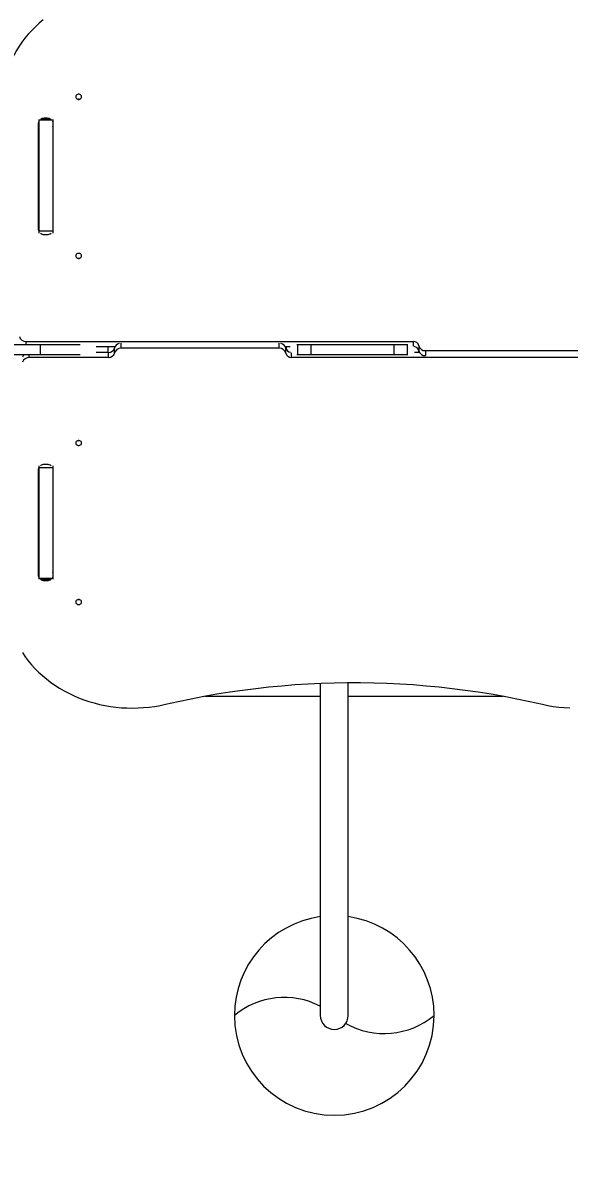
# Model space of a CAD drawing. Header units: millimetres. Extents: x -6398 to 6402, y -5787 to 4580.
# Drawn here: x 847 to 1669, y -2273 to -572 of the extents above; entities that cross this region are included whole.
import ezdxf

# ---------------------------------------------------------------- set-up
doc = ezdxf.new("R2010")
doc.units = ezdxf.units.MM
doc.layers.add('DIKOM_РАЗМЕР_ЗОНА', color=7, linetype='Continuous')
doc.layers.add('DIKOM_РАЗМЕР_ОБЪЕКТА', color=7, linetype='Continuous')
doc.styles.add('style1', font='arial.ttf', dxfattribs={"width": 0.8})
doc.dimstyles.new('1-50', dxfattribs={"dimtxt": 300, "dimasz": 200, "dimexe": 100, "dimexo": 0, "dimgap": 100, "dimtad": 1, "dimtxsty": 'style1', "dimcen": 200, "dimclrd": 7, "dimclre": 7, "dimclrt": 7, "dimadec": 1, "dimazin": 2, "dimtfac": 1, "dimtmove": 0, "dimatfit": 2, "dimfxl": 0, "dimlwd": 25, "dimlwe": 18, "dimarcsym": 0})

# ---------------------------------------------------------------- blocks, each defined once
blk = doc.blocks.new('*D11')
at = {"layer": 'Defpoints', "color": 0, "transparency": 16777216}
for p in [(4404.6, 1023.7), (-3518.4, -1364.8), (4404.6, -3858.3)]:
    blk.add_point(p, dxfattribs=at)
at = {"layer": 'DIKOM_РАЗМЕР_ОБЪЕКТА', "color": 7, "lineweight": 18, "transparency": 16777216}
for p, q in [((4404.6, 1023.7), (4404.6, -3958.3)), ((-3518.4, -1364.8), (-3518.4, -3958.3))]:
    blk.add_line(p, q, dxfattribs=at)
at = {"layer": 'DIKOM_РАЗМЕР_ОБЪЕКТА', "color": 7, "lineweight": 25, "transparency": 16777216}
blk.add_line((-3318.4, -3858.3), (4204.6, -3858.3), dxfattribs=at)
at = {"layer": 'DIKOM_РАЗМЕР_ОБЪЕКТА', "color": 7, "transparency": 16777216}
for points in [[(-3318.4, -3824.9), (-3318.4, -3891.6), (-3518.4, -3858.3)], [(4204.6, -3824.9), (4204.6, -3891.6), (4404.6, -3858.3)]]:
    blk.add_solid(points, dxfattribs=at)
at = {"layer": 'DIKOM_РАЗМЕР_ОБЪЕКТА', "color": 7, "transparency": 16777216, "insert": (326.4, -3605.1), "char_height": 300, "attachment_point": 5, "style": 'style1'}
blk.add_mtext('7900', dxfattribs=at)
blk = doc.blocks.new('*D13')
at = {"layer": 'Defpoints', "color": 0, "transparency": 16777216}
for p in [(6402.1, 1335.2), (-5518.4, -1066.4), (6402.1, -5686.9)]:
    blk.add_point(p, dxfattribs=at)
at = {"layer": 'DIKOM_РАЗМЕР_ЗОНА', "color": 7, "lineweight": 18, "transparency": 16777216}
for p, q in [((6402.1, 1335.2), (6402.1, -5786.9)), ((-5518.4, -1066.4), (-5518.4, -5786.9))]:
    blk.add_line(p, q, dxfattribs=at)
at = {"layer": 'DIKOM_РАЗМЕР_ЗОНА', "color": 7, "lineweight": 25, "transparency": 16777216}
blk.add_line((-5318.4, -5686.9), (6202.1, -5686.9), dxfattribs=at)
at = {"layer": 'DIKOM_РАЗМЕР_ЗОНА', "color": 7, "transparency": 16777216}
for points in [[(-5318.4, -5653.5), (-5318.4, -5720.2), (-5518.4, -5686.9)], [(6202.1, -5653.5), (6202.1, -5720.2), (6402.1, -5686.9)]]:
    blk.add_solid(points, dxfattribs=at)
at = {"layer": 'DIKOM_РАЗМЕР_ЗОНА', "color": 7, "transparency": 16777216, "insert": (717.6, -5433.7), "char_height": 300, "attachment_point": 5, "style": 'style1'}
blk.add_mtext('11900', dxfattribs=at)

msp = doc.modelspace()

# ---------------------------------------------------------------- linework, layer by layer
at = {"color": 7, "linetype": 'Continuous', "lineweight": 15}
for p, q in [((870.923, -723.229), (870.923, -882.144)), ((871.673, -717.332), (871.673, -718.402)), ((892.673, -718.402), (871.673, -718.402)), ((871.673, -718.402), (871.673, -885.134)), ((889.762, -717.289), (874.584, -717.289)), ((884.423, -715.434), (879.923, -715.434)), ((879.923, -715.434), (879.923, -717.289)), ((884.423, -715.434), (884.423, -717.289)), ((892.673, -717.332), (892.673, -718.402)), ((892.673, -718.402), (892.673, -885.134)), ((892.673, -728.675), (893.105, -728.675)), ((893.423, -882.144), (893.423, -723.229)), ((871.673, -733.783), (870.923, -733.783)), ((893.423, -733.783), (892.673, -733.783)), ((892.673, -885.134), (871.673, -885.134)), ((871.673, -885.134), (871.673, -888.189)), ((879.923, -889.938), (884.423, -889.938)), ((892.673, -885.134), (892.673, -888.189)), ((852.37, -1050.78), (1433.83, -1050.778)), ((852.37, -1050.78), (852.37, -1055.289)), ((995.316, -1060.952), (995.316, -1053.558)), ((1232.754, -1060.952), (1232.754, -1053.558)), ((1433.83, -1050.778), (1433.83, -1057.859)), ((792.401, -1055.289), (873.576, -1055.289)), ((792.401, -1070.289), (873.576, -1070.289)), ((857.329, -1074.808), (857.329, -1070.289)), ((873.576, -1055.289), (873.576, -1070.289)), ((873.576, -1055.289), (933.893, -1055.289)), ((873.576, -1070.289), (933.973, -1070.289)), ((957.813, -1058.28), (986.348, -1058.28)), ((976.554, -1067.308), (957.865, -1067.308)), ((975.374, -1058.28), (975.374, -1067.308)), ((976.554, -1074.808), (976.554, -1067.308)), ((985.441, -1068.245), (985.441, -1060.745)), ((1232.754, -1060.952), (995.316, -1060.952)), ((1241.721, -1058.279), (1249.396, -1058.279)), ((1242.629, -1068.245), (1242.629, -1060.745)), ((1243.143, -1058.279), (1243.143, -1062.372)), ((1251.516, -1074.808), (1251.516, -1067.73)), ((1259.116, -1070.289), (1260.233, -1070.289)), ((1259.143, -1055.289), (1260.233, -1055.289)), ((1260.233, -1055.289), (1260.233, -1070.289)), ((1260.233, -1055.289), (1280.277, -1055.289)), ((1260.233, -1070.289), (1280.277, -1070.289)), ((1280.277, -1055.289), (1280.277, -1070.289)), ((1280.277, -1055.289), (1405.069, -1055.289)), ((1280.277, -1070.289), (1405.069, -1070.289)), ((1405.069, -1055.289), (1405.069, -1070.289)), ((1405.069, -1055.289), (1425.113, -1055.289)), ((1405.069, -1070.289), (1425.113, -1070.289)), ((1425.113, -1055.289), (1425.113, -1070.289)), ((1425.113, -1055.289), (1426.204, -1055.289)), ((1425.113, -1070.289), (1426.228, -1070.289)), ((1443.625, -1067.307), (1435.969, -1067.307)), ((1442.203, -1063.214), (1442.203, -1067.307)), ((1442.717, -1057.341), (1442.717, -1064.841)), ((1452.592, -1064.634), (1690.03, -1064.634)), ((1452.592, -1064.634), (1452.592, -1072.032)), ((976.554, -1074.808), (857.329, -1074.808)), ((1832.976, -1074.806), (1251.516, -1074.808)), ((871.673, -1237.542), (871.673, -1240.795)), ((892.673, -1240.795), (871.673, -1240.795)), ((871.673, -1240.795), (871.673, -1407.187)), ((884.423, -1235.648), (879.923, -1235.648)), ((892.673, -1237.542), (892.673, -1240.795)), ((892.673, -1240.795), (892.673, -1407.187)), ((870.923, -1243.442), (870.923, -1402.358)), ((893.423, -1402.358), (893.423, -1243.442)), ((870.923, -1391.783), (871.673, -1391.783)), ((892.673, -1391.783), (893.423, -1391.783)), ((892.673, -1407.187), (871.673, -1407.187)), ((871.673, -1407.187), (871.673, -1408.258)), ((874.584, -1408.3), (889.762, -1408.3)), ((879.923, -1410.152), (879.923, -1408.3)), ((879.923, -1410.152), (884.423, -1410.152)), ((884.423, -1410.152), (884.423, -1408.3)), ((893.105, -1396.911), (892.673, -1396.911)), ((892.673, -1407.187), (892.673, -1408.258)), ((1294.53, -1564.537), (1294.53, -2063.737)), ((1336.53, -2063.737), (1336.53, -1564.537)), ((1121.121, -1583.737), (1294.53, -1583.737)), ((1336.53, -1583.737), (1569.185, -1583.737))]:
    msp.add_line(p, q, dxfattribs=at)
at = {"color": 7, "linetype": 'Continuous', "lineweight": 15, "flags": 128}
for points in [[(878.275, -567.573), (872.267, -572.608), (866.521, -577.866), (861.047, -583.339), (855.857, -589.015), (850.96, -594.882), (846.366, -600.931), (842.083, -607.149), (838.12, -613.524), (834.486, -620.044), (831.185, -626.696), (828.226, -633.467), (825.614, -640.345), (823.353, -647.315)], [(936.073, -683.175), (935.895, -682.101), (935.375, -681.115), (934.554, -680.295), (933.501, -679.709), (932.299, -679.403), (931.047, -679.403), (929.845, -679.709), (928.792, -680.295), (927.971, -681.115), (927.451, -682.101), (927.273, -683.175), (927.451, -684.249), (927.971, -685.235), (928.792, -686.055), (929.845, -686.641), (931.047, -686.947), (932.299, -686.947), (933.501, -686.641), (934.554, -686.055), (935.375, -685.235), (935.895, -684.249), (936.073, -683.175)], [(936.073, -922.198), (935.895, -921.124), (935.375, -920.138), (934.554, -919.318), (933.501, -918.732), (932.299, -918.426), (931.047, -918.426), (929.845, -918.732), (928.792, -919.318), (927.971, -920.138), (927.451, -921.124), (927.273, -922.198), (927.451, -923.271), (927.971, -924.258), (928.792, -925.078), (929.845, -925.664), (931.047, -925.97), (932.299, -925.97), (933.501, -925.664), (934.554, -925.078), (935.375, -924.258), (935.895, -923.271), (936.073, -922.198)], [(927.273, -1203.388), (927.451, -1204.462), (927.971, -1205.448), (928.792, -1206.268), (929.845, -1206.854), (931.047, -1207.16), (932.299, -1207.16), (933.501, -1206.854), (934.554, -1206.268), (935.375, -1205.448), (935.895, -1204.462), (936.073, -1203.388), (935.895, -1202.315), (935.375, -1201.328), (934.554, -1200.508), (933.501, -1199.922), (932.299, -1199.617), (931.047, -1199.617), (929.845, -1199.922), (928.792, -1200.508), (927.971, -1201.328), (927.451, -1202.315), (927.273, -1203.388)], [(927.273, -1442.411), (927.451, -1443.485), (927.971, -1444.471), (928.792, -1445.291), (929.845, -1445.877), (931.047, -1446.183), (932.299, -1446.183), (933.501, -1445.877), (934.554, -1445.291), (935.375, -1444.471), (935.895, -1443.485), (936.073, -1442.411), (935.895, -1441.338), (935.375, -1440.351), (934.554, -1439.531), (933.501, -1438.945), (932.299, -1438.64), (931.047, -1438.64), (929.845, -1438.945), (928.792, -1439.531), (927.971, -1440.351), (927.451, -1441.338), (927.273, -1442.411)], [(847.043, -1518.437), (851.325, -1524.655), (855.919, -1530.704), (860.816, -1536.572), (866.007, -1542.247), (871.48, -1547.72), (877.226, -1552.978), (883.234, -1558.013), (889.492, -1562.814), (895.988, -1567.372), (902.708, -1571.678), (909.641, -1575.723), (916.773, -1579.501), (924.09, -1583.003), (931.577, -1586.224), (939.221, -1589.155), (947.007, -1591.793), (954.918, -1594.132), (962.941, -1596.167), (971.06, -1597.894), (979.258, -1599.311), (987.521, -1600.414), (995.831, -1601.2), (1004.174, -1601.67), (1012.532, -1601.821), (1020.89, -1601.654), (1029.231, -1601.168), (1037.54, -1600.366), (1045.799, -1599.247), (1053.994, -1597.815), (1062.108, -1596.072)], [(1062.108, -1596.072), (1081.215, -1591.741), (1100.41, -1587.713), (1119.688, -1583.99), (1139.04, -1580.573), (1158.461, -1577.463), (1177.945, -1574.661), (1197.485, -1572.168), (1217.074, -1569.985), (1236.706, -1568.112), (1256.374, -1566.55), (1276.072, -1565.3), (1295.793, -1564.363), (1315.53, -1563.737), (1335.277, -1563.425), (1355.028, -1563.425), (1374.775, -1563.737), (1394.513, -1564.363), (1414.234, -1565.3), (1433.932, -1566.55), (1453.6, -1568.112), (1473.232, -1569.985), (1492.821, -1572.168), (1512.36, -1574.661), (1531.844, -1577.463), (1551.266, -1580.573), (1570.618, -1583.99), (1589.895, -1587.713), (1609.09, -1591.741), (1628.197, -1596.072)], [(1628.197, -1596.072), (1636.312, -1597.815), (1644.506, -1599.247), (1652.766, -1600.366), (1661.075, -1601.168), (1669.416, -1601.654)]]:
    msp.add_lwpolyline(points, dxfattribs=at)
at = {"color": 7, "linetype": 'Continuous', "lineweight": 15}
for centre, radius, start, end in [((931.673, -691.929), 5.065, 81.130423, 98.869577), ((877.88, -723.256), 6.957, 153.149026, 179.775596), ((877.881, -730.756), 6.958, 153.150468, 179.774278), ((879.839, -725.25), 9.816, 89.509181, 126.232132), ((884.507, -725.25), 9.816, 53.767867, 90.490652), ((886.463, -723.257), 6.96, 0.229631, 26.844711), ((886.463, -730.757), 6.961, 0.230949, 26.843268), ((877.88, -882.117), 6.958, 180.225611, 206.849654), ((886.463, -882.116), 6.96, 333.156609, 359.769162), ((879.844, -880.094), 9.845, 235.3085, 270.459524), ((884.502, -880.094), 9.845, 269.540644, 304.691501), ((931.673, -930.951), 5.063, 81.127415, 98.872585), ((931.673, -930.955), 5.065, 81.245419, 98.754581), ((851.877, -1041.113), 9.68, 194.350506, 272.913892), ((994.393, -1062.78), 9.18, 101.094631, 167.193036), ((1233.519, -1062.942), 9.371, 13.562265, 78.192153), ((1434.275, -1059.474), 8.707, 14.175786, 92.929179), ((855.591, -1076.206), 8.294, 134.480015, 168.665833), ((976.999, -1058.612), 8.707, 267.07098, 345.824317), ((976.999, -1066.112), 8.707, 267.071164, 345.824133), ((994.821, -1070.614), 9.675, 87.071125, 165.824326), ((1233.249, -1070.614), 9.675, 14.175787, 92.928915), ((1250.753, -1058.879), 8.335, 192.935968, 262.648594), ((1251.071, -1066.112), 8.707, 194.175858, 272.929107), ((1434.592, -1066.708), 8.337, 12.938656, 82.733226), ((1452.097, -1054.972), 9.675, 194.175877, 272.928937), ((1452.097, -1062.472), 9.675, 194.175851, 272.928851), ((856.837, -1084.476), 9.68, 87.086362, 165.649517), ((931.673, -1194.635), 5.064, 261.127481, 278.872519), ((877.88, -1243.469), 6.958, 153.150353, 179.774269), ((879.839, -1245.464), 9.816, 89.51004, 126.192487), ((884.507, -1245.464), 9.816, 53.807511, 90.489792), ((886.463, -1243.47), 6.96, 0.230958, 26.843383), ((877.881, -1394.83), 6.958, 180.225712, 206.849417), ((877.881, -1402.33), 6.958, 180.225712, 206.849417), ((879.839, -1400.336), 9.817, 233.808062, 270.489937), ((884.507, -1400.336), 9.817, 269.510231, 306.19194), ((886.462, -1394.83), 6.961, 333.156847, 359.769061), ((886.462, -1402.33), 6.961, 333.156847, 359.769061), ((931.673, -1433.651), 5.071, 261.13951, 278.86049), ((1315.53, -2063.737), 150, 98.047846, 180), ((1315.53, -2063.737), 150, 0, 81.952154), ((1240.53, -2153.977), 117.338, 62.599456, 129.730558), ((1315.53, -2063.737), 150, 180, 0), ((1315.53, -2063.737), 21, 180, 0), ((1315.53, -2063.737), 21, 180, 270), ((1315.53, -2063.737), 21, 270, 0), ((1390.53, -1973.497), 117.338, 240.537394, 309.730558)]:
    msp.add_arc(centre, radius, start, end, dxfattribs=at)

# ---------------------------------------------------------------- dimensions: what is measured, and where the dimension line sits
at = {"layer": 'DIKOM_РАЗМЕР_ЗОНА'}
dim = msp.add_linear_dim(base=(6402.144, -5686.871), p1=(-5518.435, -1066.365), p2=(6402.144, 1335.217), text='11900', dimstyle='1-50', dxfattribs=at)
dim.commit()
dim.dimension.update_dxf_attribs({"geometry": '*D13', "text_midpoint": (717.581, -5686.871), "dimtype": 160})
at = {"layer": 'DIKOM_РАЗМЕР_ОБЪЕКТА'}
dim = msp.add_linear_dim(base=(4404.597, -3858.27), p1=(-3518.435, -1364.783), p2=(4404.597, 1023.717), text='7900', dimstyle='1-50', dxfattribs=at)
dim.commit()
dim.dimension.update_dxf_attribs({"geometry": '*D11', "text_midpoint": (326.363, -3858.27), "dimtype": 160})

doc.saveas('drawing.dxf')
